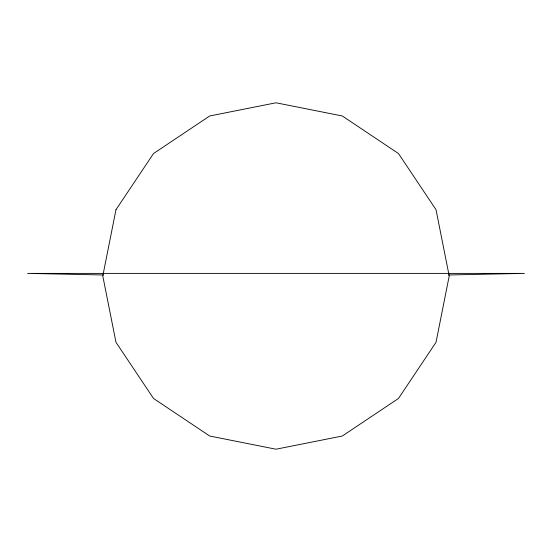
<?xml version="1.0" encoding="UTF-8"?>
<svg xmlns="http://www.w3.org/2000/svg" width="552" height="552" viewBox="0 0 552 552"><rect width="100%" height="100%" fill="white"/><g stroke="black" fill="none" stroke-linecap="round" stroke-linejoin="round"><path stroke-width="0.83" d="M448.431 274.986L524.4 273.392L27.6 273.392L103.569 274.986M115.975 209.719L102.789 276L115.975 342.281L153.525 398.475L209.719 436.025L276 449.211L342.281 436.025L398.475 398.475L436.025 342.281L449.211 276L436.025 209.719L398.475 153.525L342.281 115.975L276 102.789L209.719 115.975L153.525 153.525L115.975 209.719"/></g></svg>
